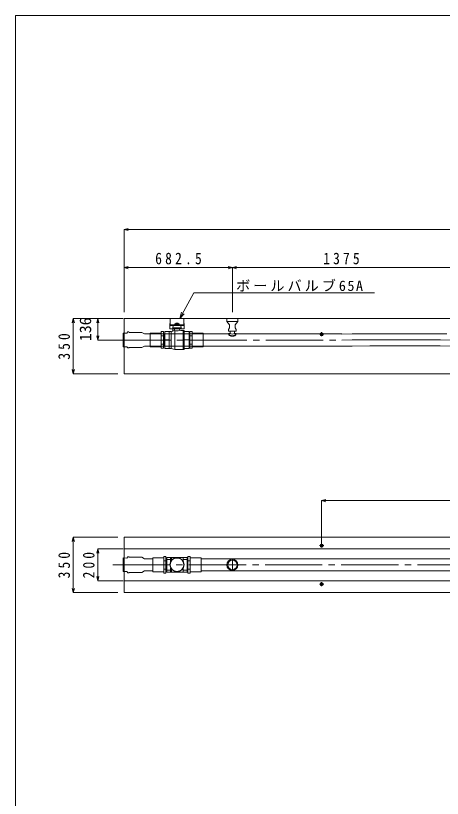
# Model space of a CAD drawing. Units: millimetres on the paper, enlarged 15 times, with parts at other scales. Extents: x -2100 to 3769, y -2998 to 1470.
# Drawn here: x -2100 to -1092, y -379 to 1470 of the extents above; entities that cross this region are included whole.
import ezdxf
from ezdxf.enums import TextEntityAlignment as Align

# ---------------------------------------------------------------- set-up
doc = ezdxf.new("R2010")
doc.units = ezdxf.units.MM
doc.header["$LTSCALE"] = 15
doc.linetypes.add('CHAIN1', pattern=[8, 5, -1, 1, -1])
doc.linetypes.add('CHAIN2', pattern=[12, 9, -1, 1, -1])
for name, color, linetype, lineweight in [('0-1_ブロック', 3, 'Continuous', 9), ('1-0', 7, 'Continuous', 9), ('1-1_製品図', 4, 'Continuous', 9), ('1-2_パイプ', 7, 'Continuous', 9), ('1-4_ノズル', 7, 'Continuous', 9), ('1-6_鉄筋', 4, 'Continuous', 9), ('1-B', 7, 'Continuous', 18)]:
    doc.layers.add(name, color=color, linetype=linetype, lineweight=lineweight)
doc.styles.add('ＭＳ ゴシック', font='')
doc.styles.get('ＭＳ ゴシック').set_extended_font_data('MS Gothic')

msp = doc.modelspace()

# ---------------------------------------------------------------- linework, layer by layer
at = {"layer": '0-1_ブロック', "color": 5}
for p, q in [((-2100, 1470), (-2100, -1470)), ((2100, 1470), (-2100, 1470))]:
    msp.add_line(p, q, dxfattribs=at)
at = {"layer": '1-0'}
for p, q in [((-1711.95, 754.72), (-1679.19, 815.01)), ((-1679.19, 815.01), (-1252.52, 815.01)), ((-1711.95, 754.72), (-1708.44, 769.3)), ((-1711.95, 754.72), (-1701.62, 765.6))]:
    msp.add_line(p, q, dxfattribs=at)
at = {"layer": '1-1_製品図'}
for p, q in [((-1905.84, 754.72), (-1908.56, 744.58)), ((-1905.84, 703.53), (-1905.84, 754.72)), ((-1905.84, 754.72), (-1903.13, 744.58)), ((-1905.84, 754.72), (-1846.27, 754.72)), ((-1905.84, 703.53), (-1908.56, 713.67)), ((-1905.84, 703.53), (-1903.13, 713.67)), ((-1905.84, 703.53), (-1846.27, 703.53))]:
    msp.add_line(p, q, dxfattribs=at)
at = {"layer": '1-1_製品図', "color": 3}
for p, q in [((-1843.95, 754.72), (214.8, 754.72)), ((-1843.95, 754.72), (-1843.95, 623.47)), ((-1843.95, 238.01), (214.8, 238.01)), ((-1843.95, 238.01), (-1843.95, 106.76)), ((-1843.95, 209.88), (214.8, 209.88)), ((-1843.95, 134.88), (214.8, 134.88))]:
    msp.add_line(p, q, dxfattribs=at)
at = {"layer": '1-1_製品図', "linetype": 'CHAIN1'}
for p, q in [((-1377.07, 712.34), (-1377.07, 722.09)), ((-1372.2, 717.22), (-1381.95, 717.22)), ((-1377.07, 213.04), (-1377.07, 222.79)), ((-1372.2, 217.92), (-1381.95, 217.92)), ((-1377.07, 131.72), (-1377.07, 121.97)), ((-1372.2, 126.85), (-1381.95, 126.85))]:
    msp.add_line(p, q, dxfattribs=at)
at = {"layer": '1-1_製品図', "color": 3}
for points in [[(-1843.95, 623.47), (214.8, 623.47), (214.8, 754.72)], [(-1843.95, 106.76), (214.8, 106.76), (214.8, 238.01)]]:
    msp.add_lwpolyline(points, dxfattribs=at)
at = {"layer": '1-1_製品図', "color": 7}
for centre, radius in [((-1377.07, 717.22), 3.75), ((-1377.07, 717.22), 3), ((-1377.07, 217.92), 3.75), ((-1377.07, 217.92), 3), ((-1377.07, 126.85), 3.75), ((-1377.07, 126.85), 3)]:
    msp.add_circle(centre, radius, dxfattribs=at)
at = {"layer": '1-2_パイプ', "color": 3}
for p, q in [((-1734.88, 739.72), (-1736.01, 737.84)), ((-1734.88, 754.34), (-1734.88, 739.72)), ((-1703.01, 739.72), (-1734.88, 739.72)), ((-1703.38, 754.72), (-1734.51, 754.72)), ((-1703.01, 754.34), (-1703.01, 739.72)), ((-1703.01, 739.72), (-1701.88, 737.84)), ((-1701.88, 737.84), (-1736.01, 737.84)), ((-1701.88, 730.34), (-1701.88, 737.84))]:
    msp.add_line(p, q, dxfattribs=at)
at = {"layer": '1-2_パイプ', "lineweight": 18}
for p, q in [((-1724.14, 742.08), (-1724.14, 737.9)), ((-1721.95, 743.09), (-1721.95, 742.08)), ((-1715.95, 743.09), (-1721.95, 743.09)), ((-1721.54, 743.09), (-1721.54, 742.08)), ((-1721.54, 742.08), (-1721.54, 737.58)), ((-1716.35, 743.09), (-1716.35, 742.08)), ((-1716.35, 742.08), (-1716.35, 737.58)), ((-1715.95, 743.09), (-1715.95, 742.08)), ((-1751.01, 723.41), (-1756.26, 723.41)), ((-1756.26, 723.41), (-1756.26, 684.03)), ((-1751.01, 684.03), (-1751.01, 723.41)), ((-1747.63, 723.59), (-1747.63, 683.84)), ((-1737.51, 723.59), (-1737.51, 683.84)), ((-1732.22, 683.84), (-1732.22, 723.59)), ((-1728.7, 732.71), (-1727.95, 737.58)), ((-1709.2, 732.71), (-1728.7, 732.71)), ((-1728.32, 729.71), (-1728.7, 732.71)), ((-1728.51, 731.28), (-1728.51, 726.03)), ((-1709.57, 729.71), (-1728.32, 729.71)), ((-1709.95, 737.58), (-1727.95, 737.58)), ((-1724.95, 729.71), (-1724.95, 727.84)), ((-1723.82, 724.8), (-1723.82, 681.59)), ((-1712.95, 729.71), (-1712.95, 728.84)), ((-1709.2, 732.71), (-1709.95, 737.58)), ((-1702.82, 725.84), (-1709.95, 725.84)), ((-1709.57, 729.71), (-1709.2, 732.71)), ((-1704.51, 725.84), (-1704.51, 681.59)), ((-1701.7, 724.72), (-1701.7, 682.72)), ((-1690.26, 723.59), (-1701.13, 723.59)), ((-1688.2, 723.41), (-1688.2, 684.03)), ((-1682.95, 723.41), (-1688.2, 723.41)), ((-1682.95, 684.03), (-1682.95, 723.41)), ((-1782.13, 720.03), (-1756.26, 720.03)), ((-1756.26, 713.56), (-1751.01, 713.56)), ((-1751.01, 718.03), (-1747.63, 717.93)), ((-1750.5, 718.02), (-1750.5, 689.42)), ((-1749.63, 717.99), (-1749.63, 689.45)), ((-1748.77, 717.96), (-1748.77, 689.47)), ((-1747.9, 717.93), (-1747.9, 689.5)), ((-1737.51, 718.07), (-1747.63, 718.07)), ((-1737.51, 703.72), (-1747.63, 703.72)), ((-1690.26, 718.07), (-1701.7, 718.07)), ((-1690.26, 703.72), (-1701.7, 703.72)), ((-1688.2, 718.03), (-1690.26, 717.97)), ((-1689.57, 689.45), (-1689.57, 717.99)), ((-1688.71, 689.42), (-1688.71, 718.02)), ((-1682.95, 713.56), (-1688.2, 713.56)), ((-1756.26, 693.87), (-1751.01, 693.87)), ((-1751.01, 689.4), (-1747.63, 689.51)), ((-1737.51, 689.37), (-1747.63, 689.37)), ((-1690.26, 689.37), (-1701.7, 689.37)), ((-1688.2, 689.4), (-1690.26, 689.47)), ((-1682.95, 693.87), (-1688.2, 693.87)), ((-1657.07, 687.41), (-1682.95, 687.41)), ((-1756.26, 684.03), (-1751.01, 684.03)), ((-1702.82, 681.59), (-1723.82, 681.59)), ((-1688.2, 684.03), (-1682.95, 684.03))]:
    msp.add_line(p, q, dxfattribs=at)
at = {"layer": '1-2_パイプ', "color": 4}
for p, q in [((-1837.65, 719.56), (-1835.11, 722.58)), ((-1835.11, 722.58), (-1832.87, 722.58)), ((-1832.87, 722.58), (-1831.9, 721.62)), ((-1831.9, 721.62), (-1801.57, 721.62)), ((-1801.57, 721.62), (-1795.24, 717.97)), ((-1837.65, 719.56), (-1845.82, 719.84)), ((-1845.82, 687.59), (-1845.82, 719.84)), ((-1795.21, 717.97), (-1597.01, 717.97)), ((-1579.01, 717.97), (-1329.26, 717.97)), ((-1305.16, 717.94), (-1329.36, 717.78)), ((-1263.44, 718.2), (-1305.16, 717.94)), ((-1221.71, 718.39), (-1263.44, 718.2)), ((-1179.96, 718.46), (-1221.71, 718.39)), ((-1138.2, 718.36), (-1179.96, 718.46)), ((-1096.43, 718.06), (-1138.2, 718.36)), ((-1081.39, 717.89), (-1096.43, 718.06)), ((-1837.65, 687.88), (-1845.82, 687.59)), ((-1795.21, 689.47), (-1329.26, 689.47)), ((-1837.65, 188.41), (-1845.82, 188.7)), ((-1845.82, 156.45), (-1845.82, 188.7)), ((-1837.65, 188.41), (-1835.11, 191.44)), ((-1835.11, 191.44), (-1832.87, 191.44)), ((-1832.87, 191.44), (-1831.9, 190.48)), ((-1831.9, 190.48), (-1801.57, 190.48)), ((-1801.57, 190.48), (-1795.24, 186.82)), ((-1795.21, 186.82), (-1775.95, 186.82)), ((-1661.95, 186.63), (253.05, 186.63)), ((-1837.65, 156.73), (-1845.82, 156.45)), ((-1795.21, 158.32), (-1775.95, 158.32)), ((-1661.95, 158.13), (253.05, 158.13))]:
    msp.add_line(p, q, dxfattribs=at)
at = {"layer": '1-2_パイプ', "linetype": 'CHAIN2'}
for p, q in [((-1868.82, 703.53), (-1329.26, 703.53)), ((-1870.63, 172.38), (269.72, 172.38))]:
    msp.add_line(p, q, dxfattribs=at)
at = {"layer": '1-2_パイプ', "color": 5}
for p, q in [((-1782.13, 720.06), (-1782.13, 687.43)), ((-1782.13, 720), (-1782.13, 687.38))]:
    msp.add_line(p, q, dxfattribs=at)
at = {"layer": '1-2_パイプ', "color": 3}
for points in [[(-1736.01, 734.09), (-1736.01, 742.34), (-1734.88, 743.84)], [(-1701.88, 734.09), (-1701.88, 742.34), (-1703.01, 743.84)], [(-1701.88, 730.34), (-1736.01, 730.34), (-1736.01, 737.84)]]:
    msp.add_lwpolyline(points, dxfattribs=at)
at = {"layer": '1-2_パイプ', "lineweight": 18}
for points in [[(-1713.75, 737.58), (-1713.75, 742.08), (-1724.14, 742.08)], [(-1727.17, 724.95), (-1732.22, 723.59), (-1747.63, 723.59)], [(-1690.26, 723.59), (-1690.26, 683.84), (-1701.13, 683.84)], [(-1782.13, 720.03), (-1782.13, 687.41), (-1756.26, 687.41)], [(-1657.07, 687.41), (-1657.07, 720.03), (-1682.95, 720.03)], [(-1723.82, 681.59), (-1732.22, 683.84), (-1747.63, 683.84)]]:
    msp.add_lwpolyline(points, dxfattribs=at)
at = {"layer": '1-2_パイプ', "linetype": 'CHAIN2'}
msp.add_lwpolyline([(-1072.39, 703.53), (-1096.57, 703.82), (-1138.26, 704.11), (-1179.96, 704.21), (-1221.66, 704.14), (-1263.37, 703.95), (-1305.07, 703.69), (-1329.26, 703.53)], dxfattribs=at)
at = {"layer": '1-2_パイプ', "color": 4}
for points in [[(-1837.65, 687.88), (-1835.11, 684.85), (-1832.87, 684.85), (-1831.9, 685.81), (-1801.57, 685.81), (-1795.24, 689.47)], [(-1072.58, 689.28), (-1096.7, 689.57), (-1138.33, 689.86), (-1179.97, 689.96), (-1221.62, 689.89), (-1263.29, 689.7), (-1304.98, 689.44), (-1329.16, 689.28)], [(-1837.65, 156.73), (-1835.11, 153.71), (-1832.87, 153.71), (-1831.9, 154.67), (-1801.57, 154.67), (-1795.24, 158.32)]]:
    msp.add_lwpolyline(points, dxfattribs=at)
at = {"layer": '1-2_パイプ', "color": 3}
for centre, start, end in [((-1734.51, 754.34), 90, 180), ((-1703.38, 754.34), 0, 90)]:
    msp.add_arc(centre, 0.375, start, end, dxfattribs=at)
at = {"layer": '1-2_パイプ', "lineweight": 18}
for centre, radius, start, end in [((-1730.38, 726.03), 1.88, 285.00001, 359.99996), ((-1727.95, 727.84), 3, 285.00002, 359.99998), ((-1719.6, 751.9), 26.9, 258.54565, 284.33223), ((-1709.95, 728.84), 3, 180, 269.99998), ((-1702.82, 724.72), 1.12, 359.99998, 90.00002), ((-1701.13, 724.16), 0.563, 180, 269.99998), ((-1702.82, 682.72), 1.12, 270, 359.99998), ((-1701.13, 683.28), 0.563, 90.00002, 180)]:
    msp.add_arc(centre, radius, start, end, dxfattribs=at)
at = {"layer": '1-4_ノズル'}
for p, q in [((-1601.14, 747.22), (-1594.57, 739.72)), ((-1594.57, 732.22), (-1594.57, 739.72)), ((-1581.45, 739.72), (-1574.89, 747.22)), ((-1581.45, 732.22), (-1581.45, 739.72)), ((-1574.89, 747.22), (-1574.89, 754.72)), ((-1594.57, 732.22), (-1597.39, 728.47)), ((-1593.26, 724.72), (-1593.26, 719.09)), ((-1582.76, 724.72), (-1582.76, 719.09)), ((-1581.45, 732.22), (-1578.64, 728.47)), ((-1578.64, 724.72), (-1578.64, 728.47)), ((-1597.01, 719.09), (-1597.01, 717.97)), ((-1597.01, 719.09), (-1593.26, 719.09)), ((-1591.76, 712.34), (-1584.26, 712.34)), ((-1582.76, 719.09), (-1579.01, 719.09)), ((-1579.01, 719.09), (-1579.01, 717.97))]:
    msp.add_line(p, q, dxfattribs=at)
at = {"layer": '1-4_ノズル', "color": 4, "linetype": 'CHAIN1'}
for p, q in [((-1588.01, 157.38), (-1588.01, 187.38)), ((-1603.01, 172.38), (-1573.01, 172.38))]:
    msp.add_line(p, q, dxfattribs=at)
at = {"layer": '1-4_ノズル'}
for points in [[(-1574.89, 747.22), (-1601.14, 747.22), (-1601.14, 754.72)], [(-1578.64, 724.72), (-1597.39, 724.72), (-1597.39, 728.47)]]:
    msp.add_lwpolyline(points, dxfattribs=at)
for radius in [13.12, 11.06]:
    msp.add_circle((-1588.01, 172.38), radius, dxfattribs=at)
for centre, radius, start, end in [((-1588.01, 723.73), 10.12, 207.26604, 332.73396), ((-1588.01, 721.11), 9.53, 199.21912, 246.83101), ((-1588.01, 727.75), 10.12, 238.76707, 301.23293), ((-1588.01, 721.11), 9.53, 293.16899, 340.78088)]:
    msp.add_arc(centre, radius, start, end, dxfattribs=at)
at = {"layer": '1-6_鉄筋'}
for p, q in [((-1843.95, 964.72), (-1833.81, 967.44)), ((-1843.95, 964.72), (214.8, 964.72)), ((-1843.95, 964.72), (-1833.81, 962)), ((-1843.95, 964.72), (-1843.95, 874.72)), ((-1843.95, 874.72), (-1833.81, 877.44)), ((-1843.95, 874.72), (-1588.01, 874.72)), ((-1843.95, 874.72), (-1833.81, 872)), ((-1843.95, 874.72), (-1843.95, 769.72)), ((-1588.01, 874.72), (-1598.15, 877.44)), ((-1588.01, 874.72), (-1598.15, 872)), ((-1588.01, 874.72), (-1577.87, 877.44)), ((-1588.01, 874.72), (-1588.01, 769.72)), ((-1588.01, 874.72), (-1072.39, 874.72)), ((-1588.01, 874.72), (-1577.87, 872)), ((-1963.95, 754.72), (-1966.67, 744.58)), ((-1963.95, 623.47), (-1963.95, 754.72)), ((-1963.95, 754.72), (-1961.23, 744.58)), ((-1963.95, 754.72), (-1858.95, 754.72)), ((-1963.95, 623.47), (-1966.67, 633.61)), ((-1963.95, 623.47), (-1961.23, 633.61)), ((-1963.95, 623.47), (-1858.95, 623.47)), ((-1377.07, 324.15), (-1366.93, 326.87)), ((-1377.07, 324.15), (-252.07, 324.15)), ((-1377.07, 324.15), (-1366.93, 321.44)), ((-1377.07, 324.15), (-1377.07, 217.92)), ((-1963.95, 238.01), (-1966.67, 227.87)), ((-1963.95, 106.76), (-1963.95, 238.01)), ((-1963.95, 238.01), (-1961.23, 227.87)), ((-1963.95, 238.01), (-1858.95, 238.01)), ((-1905.84, 209.88), (-1908.56, 199.74)), ((-1905.84, 134.88), (-1905.84, 209.88)), ((-1905.84, 209.88), (-1903.13, 199.74)), ((-1905.84, 209.88), (-1846.27, 209.88)), ((-1905.84, 134.88), (-1908.56, 145.03)), ((-1905.84, 134.88), (-1903.13, 145.03)), ((-1905.84, 134.88), (-1846.27, 134.88)), ((-1963.95, 106.76), (-1966.67, 116.9)), ((-1963.95, 106.76), (-1961.23, 116.9)), ((-1963.95, 106.76), (-1858.95, 106.76))]:
    msp.add_line(p, q, dxfattribs=at)
at = {"layer": '1-B'}
for p, q in [((-1750.07, 192.07), (-1744.82, 192.07)), ((-1750.07, 152.7), (-1750.07, 192.07)), ((-1744.82, 192.07), (-1744.82, 152.7)), ((-1744.82, 186.7), (-1742.76, 186.63)), ((-1744.31, 158.09), (-1744.31, 186.68)), ((-1743.44, 158.11), (-1743.44, 186.65)), ((-1742.76, 189.48), (-1734.07, 189.48)), ((-1742.76, 189.48), (-1742.76, 155.28)), ((-1733.95, 189.07), (-1733.95, 180.4)), ((-1733.2, 189.82), (-1715.2, 189.82)), ((-1731.7, 189.82), (-1731.7, 183.72)), ((-1715.2, 189.82), (-1710.37, 189.48)), ((-1710.37, 189.48), (-1695.13, 189.48)), ((-1704.51, 189.48), (-1704.51, 181.4)), ((-1695.13, 189.48), (-1695.13, 155.28)), ((-1693.07, 186.7), (-1695.13, 186.63)), ((-1694.45, 158.11), (-1694.45, 186.65)), ((-1693.58, 158.09), (-1693.58, 186.68)), ((-1693.07, 192.07), (-1693.07, 152.7)), ((-1687.82, 192.07), (-1693.07, 192.07)), ((-1687.82, 152.7), (-1687.82, 192.07)), ((-1750.07, 182.23), (-1744.82, 182.23)), ((-1742.76, 184.72), (-1733.95, 184.72)), ((-1704.51, 184.72), (-1695.13, 184.72)), ((-1687.82, 182.23), (-1693.07, 182.23)), ((-1775.95, 156.07), (-1750.07, 156.07)), ((-1750.07, 162.54), (-1744.82, 162.54)), ((-1744.82, 152.7), (-1750.07, 152.7)), ((-1744.82, 158.07), (-1742.76, 158.13)), ((-1742.76, 160.04), (-1733.95, 160.04)), ((-1742.76, 155.28), (-1734.07, 155.28)), ((-1733.95, 164.93), (-1733.95, 155.7)), ((-1733.2, 154.95), (-1715.2, 154.95)), ((-1731.7, 161.61), (-1731.7, 154.95)), ((-1715.2, 154.95), (-1710.37, 155.28)), ((-1710.37, 155.28), (-1695.13, 155.28)), ((-1704.51, 163.93), (-1704.51, 155.28)), ((-1704.51, 160.04), (-1695.13, 160.04)), ((-1693.07, 158.07), (-1695.13, 158.13)), ((-1687.82, 162.54), (-1693.07, 162.54)), ((-1693.07, 152.7), (-1687.82, 152.7)), ((-1661.95, 156.07), (-1687.82, 156.07))]:
    msp.add_line(p, q, dxfattribs=at)
for points in [[(-1775.95, 156.07), (-1775.95, 188.7), (-1750.07, 188.7)], [(-1661.95, 156.07), (-1661.95, 188.7), (-1687.82, 188.7)]]:
    msp.add_lwpolyline(points, dxfattribs=at)
at = {"layer": '1-B', "color": 4, "lineweight": 9}
for radius in [16.88, 15.94]:
    msp.add_circle((-1718.95, 172.66), radius, dxfattribs=at)
at = {"layer": '1-B'}
for centre, radius, start, end in [((-1734.07, 190.05), 0.563, 270.00018, 312.02456), ((-1733.2, 189.07), 0.75, 89.99998, 132.02444), ((-1734.07, 154.72), 0.563, 47.97544, 89.99982), ((-1733.2, 155.7), 0.75, 227.97556, 270.00002)]:
    msp.add_arc(centre, radius, start, end, dxfattribs=at)

# ---------------------------------------------------------------- texts
at = {"layer": '1-0', "insert": (-1579.13, 818.2), "char_height": 24.51, "attachment_point": 7, "style": 'ＭＳ ゴシック'}
msp.add_mtext('\\T1.21;ボールバルブ65A', dxfattribs=at)
at = {"layer": '1-1_製品図', "style": 'ＭＳ ゴシック'}
msp.add_text('136', height=27.49, rotation=90, dxfattribs=at).set_placement((-1913.34, 701), align=Align.BOTTOM_LEFT)
at = {"layer": '1-6_鉄筋', "char_height": 27.49, "attachment_point": 7, "style": 'ＭＳ ゴシック'}
for s, insert in [('\\T1.48;\\W0.85;682.5', (-1770.35, 882.22)), ('\\T1.47;\\W0.85;1375', (-1373.32, 882.22))]:
    msp.add_mtext(s, dxfattribs=dict(at, insert=insert))
at = {"layer": '1-6_鉄筋', "char_height": 27.49, "attachment_point": 7, "rotation": 90, "style": 'ＭＳ ゴシック'}
for s, insert in [('\\T1.46;\\W0.85;350', (-1971.45, 657.22)), ('\\T1.46;\\W0.85;350', (-1971.45, 140.51)), ('\\T1.46;\\W0.85;200', (-1913.34, 140.51))]:
    msp.add_mtext(s, dxfattribs=dict(at, insert=insert))

doc.saveas('drawing.dxf')
